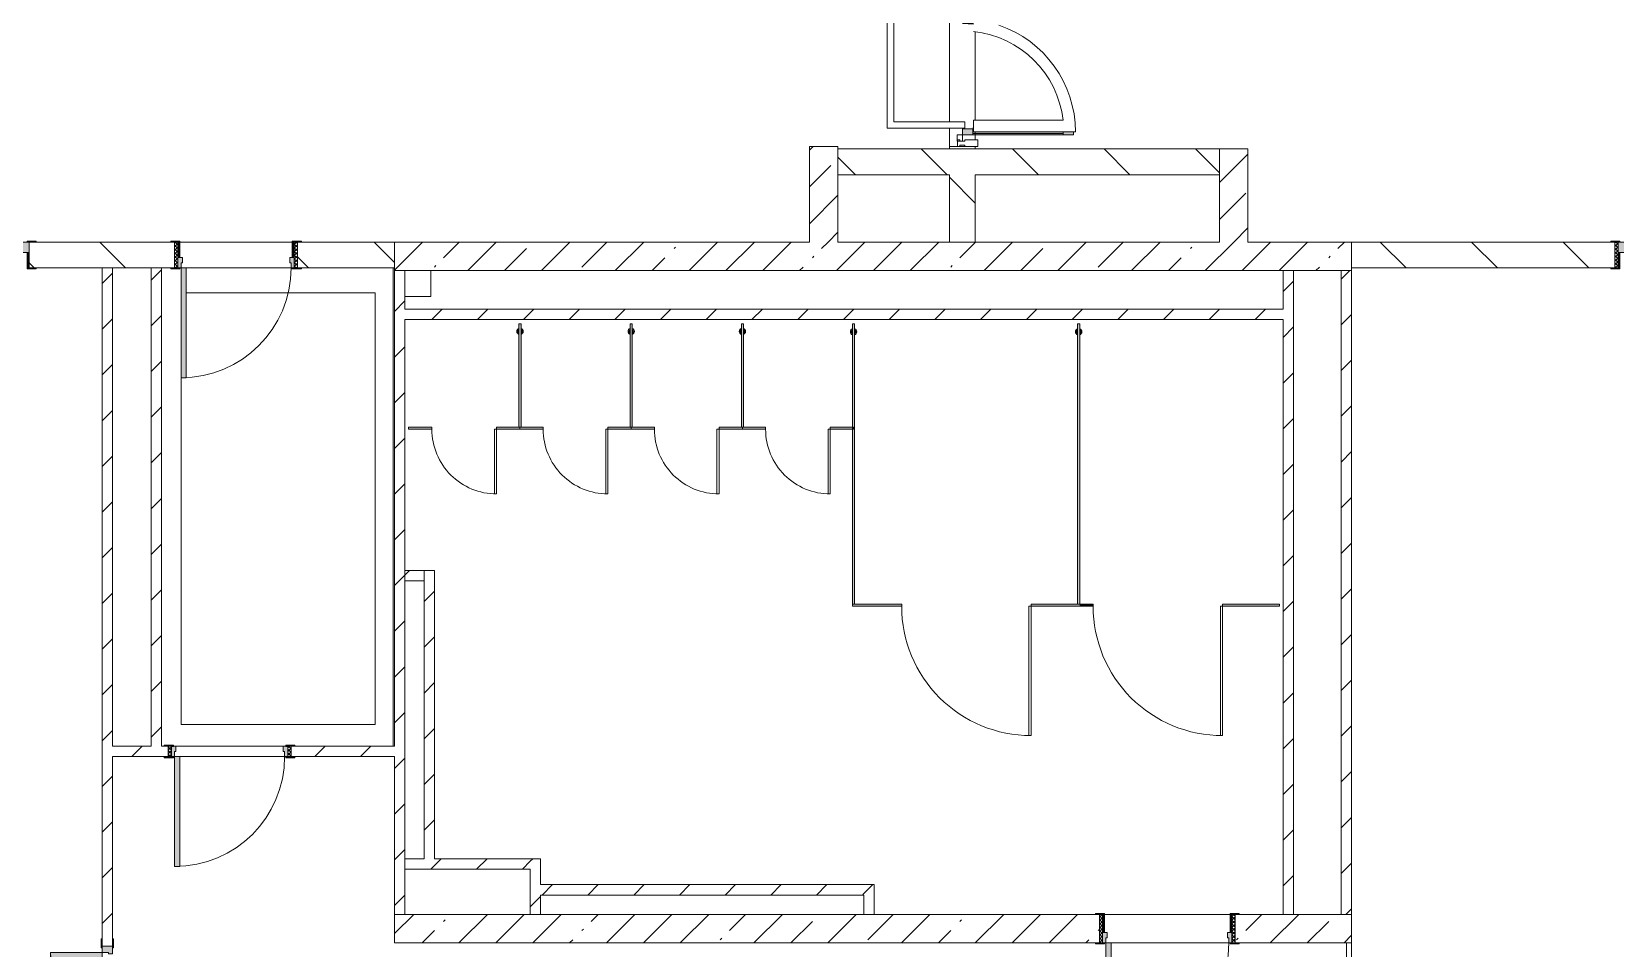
# Model space of a CAD drawing. Header units: millimetres. Extents: x -6228 to 198016, y -8553 to 29000.
# Drawn here: x 91405 to 103649, y 5138 to 12227 of the extents above; entities that cross this region are included whole.
import ezdxf

# ---------------------------------------------------------------- set-up
doc = ezdxf.new("R2010")
doc.units = ezdxf.units.MM
for name, color, linetype, lineweight in [('A-DETL', 7, 'Continuous', 5), ('A-DOOR', 7, 'Continuous', 5), ('A-GENM', 7, 'Continuous', 5), ('A-GLAZ-CWMG', 7, 'Continuous', 5), ('A-WALL-1', 7, 'Continuous', 9), ('I-WALL', 7, 'Continuous', 5)]:
    doc.layers.add(name, color=color, linetype=linetype, lineweight=lineweight)
for name, color, linetype, lineweight, true_color in [('A-DETL-GENF-2', 7, 'Continuous', 5, 0xe2e2e2), ('A-DETL-GENF-3', 7, 'Continuous', 5, 0xaaaaaa), ('A-DOOR-1', 7, 'Continuous', 5, 0xaaaaaa), ('A-DOOR-2', 7, 'Continuous', 5, 0xe2e2e2), ('A-DOOR-FRAM-1', 7, 'Continuous', 5, 0xe2e2e2), ('A-DOOR-FRAM-2', 7, 'Continuous', 5, 0xaaaaaa), ('A-FLOR-2', 7, 'Continuous', 5, 0xaaaaaa), ('A-GENM-1', 7, 'Continuous', 5, 0xe2ddcd)]:
    doc.layers.add(name, color=color, linetype=linetype, lineweight=lineweight, true_color=true_color)
pattern_1 = [(45, (0, 0), (-176.7767, 176.7767), [])]
pattern_2 = [(45, (0, 0), (-285.1231, 285.1231), []), (45, (285.12, 0), (-285.1231, 285.1231), [504.031, -100.806, 16.764, -84.042])]
pattern_3 = [(135, (0, 0), (-353.5534, -353.5534), [])]

# ---------------------------------------------------------------- blocks, each defined once
blk = doc.blocks.new('110_Дверь_СКБ_1Ст_Внутренняя1 - Д-7а_л__950x2100h_Туалет-V65-2_1_1_птичка копия 1')
at = {"layer": 'A-DOOR-1'}
h = blk.add_hatch(dxfattribs=at)
h.set_pattern_fill('FP_69', color=256, style=0, pattern_type=2)
h.set_pattern_definition([(135, (1776.41, 174.685), (-14.14214, -14.14214), []), (225, (1776.41, 174.685), (14.14214, -14.14214), [])])
h.paths.add_polyline_path([(537.5, 110), (512.5, 110), (512.5, -110), (537.5, -110), (537.5, 18.1)])
at = {"layer": 'A-DOOR-2'}
h = blk.add_hatch(color=256, dxfattribs=at)
h.paths.add_polyline_path([(-487.5, 110), (-487.5, 30), (-452.5, 30), (-452.5, 70), (-462.5, 70), (-462.5, 110)])
h.paths.add_polyline_path([(512.5, 110), (487.5, 110), (487.5, 70), (477.5, 70), (477.5, 30), (512.5, 30)])
at = {"layer": 'A-DOOR-FRAM-1'}
for points in [[(447.5, 1060), (447.5, 110), (487.5, 110), (487.5, 1060)], [(-542.5, 118), (-542.5, 110), (-472.5, 110), (-472.5, 118)], [(-472.5, 30), (-487.5, 30), (-487.5, -110), (-472.5, -110), (-472.5, 18.1)], [(567.5, 118), (497.5, 118), (497.5, 110), (567.5, 110)], [(512.5, 30), (497.5, 30), (497.5, -110), (512.5, -110), (512.5, 18.1)], [(-542.5, -110), (-542.5, -118), (-472.5, -118), (-472.5, -110)], [(567.5, -110), (497.5, -110), (497.5, -118), (567.5, -118)]]:
    blk.add_hatch(color=256, dxfattribs=at).paths.add_polyline_path(points)
at = {"layer": 'A-DOOR-FRAM-2'}
h = blk.add_hatch(dxfattribs=at)
h.set_pattern_fill('FP_70', color=256, style=0, pattern_type=2)
h.set_pattern_definition([(45, (-346.384, 174.685), (-14.1421, 14.1421), []), (135, (-346.384, 174.685), (-14.1421, -14.1421), [])])
h.paths.add_polyline_path([(-487.5, 110), (-512.5, 110), (-512.5, -110), (-487.5, -110), (-487.5, 18.1)])
at = {"layer": 'A-DOOR-1'}
for p, q in [((487.5, 1060), (447.5, 1060)), ((447.5, 1060), (447.5, 110)), ((487.5, 110), (487.5, 1060)), ((447.5, 110), (487.5, 110))]:
    blk.add_line(p, q, dxfattribs=at)
blk.add_arc((487.5, 110), 950, 90, 180, dxfattribs=at)
at = {"layer": 'A-DOOR-FRAM-2'}
for p, q in [((-472.5, 118), (-542.5, 118)), ((-542.5, 118), (-542.5, 110)), ((-542.5, 110), (-472.5, 110)), ((-487.5, 110), (-512.5, 110)), ((-512.5, 110), (-512.5, -110)), ((-462.5, 110), (-487.5, 110)), ((-487.5, 110), (-487.5, 30)), ((-487.5, -110), (-487.5, 110)), ((-472.5, 110), (-487.5, 110)), ((-487.5, 110), (-487.5, 109)), ((-487.5, 109), (-472.5, 109)), ((-487.5, 30), (-452.5, 30)), ((-472.5, 30), (-487.5, 30)), ((-487.5, 30), (-487.5, -110)), ((-472.5, 110), (-472.5, 118)), ((-472.5, 109), (-472.5, 110)), ((-472.5, -110), (-472.5, 30)), ((-462.5, 70), (-462.5, 110)), ((-452.5, 70), (-462.5, 70)), ((-452.5, 30), (-452.5, 70)), ((487.5, 70), (477.5, 70)), ((477.5, 70), (477.5, 30)), ((477.5, 30), (512.5, 30)), ((487.5, 110), (487.5, 70)), ((512.5, 110), (487.5, 110)), ((567.5, 118), (497.5, 118)), ((497.5, 118), (497.5, 110)), ((512.5, 110), (497.5, 110)), ((497.5, 110), (497.5, 109)), ((497.5, 110), (567.5, 110)), ((497.5, 109), (512.5, 109)), ((512.5, 30), (497.5, 30)), ((497.5, 30), (497.5, -110)), ((512.5, 30), (512.5, 110)), ((537.5, 110), (512.5, 110)), ((512.5, 110), (512.5, -110)), ((512.5, 109), (512.5, 110)), ((512.5, -110), (512.5, 30)), ((537.5, -110), (537.5, 110)), ((567.5, 110), (567.5, 118)), ((-472.5, -110), (-542.5, -110)), ((-542.5, -110), (-542.5, -118)), ((-542.5, -118), (-472.5, -118)), ((-512.5, -110), (-487.5, -110)), ((-487.5, -110), (-472.5, -110)), ((-472.5, -118), (-472.5, -110)), ((497.5, -110), (512.5, -110)), ((567.5, -110), (497.5, -110)), ((497.5, -110), (497.5, -118)), ((497.5, -118), (567.5, -118)), ((512.5, -110), (537.5, -110)), ((567.5, -118), (567.5, -110))]:
    blk.add_line(p, q, dxfattribs=at)
blk = doc.blocks.new('110_Дверь_СКБ_2Ст - Д-5_п_ Из игровой в коридор-32215844-2_1_1_птичка копия 1')
at = {"layer": 'A-DOOR-2'}
for points in [[(-638, 40), (-588, 40), (-588, 940), (-638, 940)], [(612, 440), (612, 40), (662, 40), (662, 440)]]:
    blk.add_hatch(color=256, dxfattribs=at).paths.add_polyline_path(points)
h = blk.add_hatch(color=256, dxfattribs=at)
h.paths.add_polyline_path([(-688, 40), (-688, -40), (-628, -40), (-628, -10), (-638, -10), (-638, 40)])
h.paths.add_polyline_path([(652, -40), (712, -40), (712, 40), (662, 40), (662, -10), (652, -10)])
at = {"layer": 'A-DOOR-FRAM-1'}
for points in [[(-742, 40), (-672, 40), (-672, 48), (-742, 48)], [(698, 40), (768, 40), (768, 48), (698, 48)], [(-742, -48), (-672, -48), (-672, -40), (-742, -40)], [(698, -48), (768, -48), (768, -40), (698, -40)]]:
    blk.add_hatch(color=256, dxfattribs=at).paths.add_polyline_path(points)
at = {"layer": 'A-DOOR-1'}
for p, q in [((-638, 940), (-638, 40)), ((-588, 940), (-638, 940)), ((-588, 40), (-588, 940)), ((662, 440), (612, 440)), ((612, 440), (612, 40)), ((662, 40), (662, 440)), ((-638, 40), (-588, 40)), ((612, 40), (662, 40))]:
    blk.add_line(p, q, dxfattribs=at)
for centre, radius, start, end in [((-638, 40), 900, 0, 90), ((662, 40), 400, 90, 180)]:
    blk.add_arc(centre, radius, start, end, dxfattribs=at)
at = {"layer": 'A-DOOR-FRAM-2'}
for p, q in [((-672, 48), (-742, 48)), ((-742, 48), (-742, 40)), ((-742, 40), (-672, 40)), ((-638, 40), (-688, 40)), ((-688, 40), (-688, -40)), ((-672, 40), (-672, 48)), ((-638, -10), (-638, 40)), ((662, 40), (662, -10)), ((712, 40), (662, 40)), ((768, 48), (698, 48)), ((698, 48), (698, 40)), ((698, 40), (768, 40)), ((712, -40), (712, 40)), ((768, 40), (768, 48)), ((-672, -40), (-742, -40)), ((-742, -40), (-742, -48)), ((-742, -48), (-672, -48)), ((-688, -40), (-628, -40)), ((-672, -39), (-688, -39)), ((-688, -39), (-688, -40)), ((-688, -40), (-672, -40)), ((-672, -40), (-672, -39)), ((-672, -48), (-672, -40)), ((-628, -10), (-638, -10)), ((-628, -40), (-628, -10)), ((662, -10), (652, -10)), ((652, -10), (652, -40)), ((652, -40), (712, -40)), ((712, -39), (698, -39)), ((698, -39), (698, -40)), ((698, -40), (712, -40)), ((768, -40), (698, -40)), ((698, -40), (698, -48)), ((698, -48), (768, -48)), ((712, -40), (712, -39)), ((768, -48), (768, -40))]:
    blk.add_line(p, q, dxfattribs=at)
blk = doc.blocks.new('110_Дверь_СКБ_2Ст - Д-2а_п_ Из коридора на лестницу-32215207-2_1_1_птичка копия 1')
at = {"layer": 'A-DOOR-2'}
for points in [[(-587.5, 100), (-587.5, 1000), (-637.5, 1000), (-637.5, 100)], [(662.5, 100), (662.5, 500), (612.5, 500), (612.5, 100)], [(712.5, -100), (712.5, 20), (697.5, 20), (697.5, -100)]]:
    blk.add_hatch(color=256, dxfattribs=at).paths.add_polyline_path(points)
h = blk.add_hatch(color=256, dxfattribs=at)
h.paths.add_polyline_path([(652.5, 20), (712.5, 20), (712.5, 100), (662.5, 100), (662.5, 50), (652.5, 50)])
h.paths.add_polyline_path([(-687.5, 20), (-627.5, 20), (-627.5, 50), (-637.5, 50), (-637.5, 100), (-687.5, 100)])
at = {"layer": 'A-DOOR-FRAM-1'}
for points in [[(-672.5, 100), (-672.5, 108), (-742.5, 108), (-742.5, 100)], [(-672.5, -100), (-672.5, 20), (-687.5, 20), (-687.5, -100)], [(767.5, 100), (767.5, 108), (697.5, 108), (697.5, 100), (715.1, 100)], [(-672.5, -108), (-672.5, -100), (-742.5, -100), (-742.5, -108)], [(767.5, -108), (767.5, -100), (697.5, -100), (697.5, -108), (715.1, -108)]]:
    blk.add_hatch(color=256, dxfattribs=at).paths.add_polyline_path(points)
at = {"layer": 'A-DOOR-1'}
for p, q in [((-637.5, 1000), (-637.5, 100)), ((-587.5, 1000), (-637.5, 1000)), ((-587.5, 100), (-587.5, 1000)), ((662.5, 500), (612.5, 500)), ((612.5, 500), (612.5, 100)), ((662.5, 100), (662.5, 500)), ((-637.5, 100), (-587.5, 100)), ((612.5, 100), (662.5, 100))]:
    blk.add_line(p, q, dxfattribs=at)
for centre, radius, start, end in [((-637.5, 100), 900, 0, 90), ((662.5, 100), 400, 90, 180)]:
    blk.add_arc(centre, radius, start, end, dxfattribs=at)
at = {"layer": 'A-DOOR-FRAM-2'}
for p, q in [((-672.5, 108), (-742.5, 108)), ((-742.5, 108), (-742.5, 100)), ((-742.5, 100), (-672.5, 100)), ((-637.5, 100), (-687.5, 100)), ((-687.5, 100), (-687.5, 20)), ((-687.5, 20), (-627.5, 20)), ((-672.5, 20), (-687.5, 20)), ((-687.5, 20), (-687.5, -100)), ((-672.5, 100), (-672.5, 108)), ((-672.5, -100), (-672.5, 20)), ((-637.5, 50), (-637.5, 100)), ((-627.5, 50), (-637.5, 50)), ((-627.5, 20), (-627.5, 50)), ((662.5, 50), (652.5, 50)), ((652.5, 50), (652.5, 20)), ((652.5, 20), (712.5, 20)), ((662.5, 100), (662.5, 50)), ((712.5, 100), (662.5, 100)), ((767.5, 108), (697.5, 108)), ((697.5, 108), (697.5, 100)), ((697.5, 100), (767.5, 100)), ((712.5, 20), (697.5, 20)), ((697.5, 20), (697.5, -100)), ((712.5, 20), (712.5, 100)), ((712.5, -100), (712.5, 20)), ((767.5, 100), (767.5, 108)), ((-672.5, -100), (-742.5, -100)), ((-742.5, -100), (-742.5, -108)), ((-742.5, -108), (-672.5, -108)), ((-687.5, -100), (-672.5, -100)), ((-672.5, -108), (-672.5, -100)), ((697.5, -100), (712.5, -100)), ((767.5, -100), (697.5, -100)), ((697.5, -100), (697.5, -108)), ((697.5, -108), (767.5, -108)), ((767.5, -108), (767.5, -100))]:
    blk.add_line(p, q, dxfattribs=at)
blk = doc.blocks.new('110_Дверь_СКБ_1Ст_Внутренняя1 - Д-8 950x2100h_охрана-V22-2_1_1_птичка копия 1')
at = {"layer": 'A-DOOR-1'}
h = blk.add_hatch(dxfattribs=at)
h.set_pattern_fill('FP_33', color=256, style=0, pattern_type=2)
h.set_pattern_definition([(135, (1826.41, 164.685), (-14.14214, -14.14214), []), (225, (1826.41, 164.685), (14.14214, -14.14214), [])])
h.paths.add_polyline_path([(487.5, 100), (462.5, 100), (462.5, -100), (487.5, -100)])
at = {"layer": 'A-DOOR-2'}
h = blk.add_hatch(color=256, dxfattribs=at)
h.paths.add_polyline_path([(437.5, 100), (437.5, 60), (427.5, 60), (427.5, 20), (462.5, 20), (462.5, 100)])
h.paths.add_polyline_path([(-412.5, 100), (-437.5, 100), (-437.5, 20), (-402.5, 20), (-402.5, 60), (-412.5, 60)])
at = {"layer": 'A-DOOR-FRAM-1'}
for points in [[(397.5, 950), (397.5, 100), (437.5, 100), (437.5, 950)], [(-492.5, 108), (-492.5, 100), (-422.5, 100), (-422.5, 108)], [(-422.5, 20), (-437.5, 20), (-437.5, -100), (-422.5, -100)], [(517.5, 108), (447.5, 108), (447.5, 100), (517.5, 100)], [(462.5, 20), (447.5, 20), (447.5, -100), (462.5, -100)], [(-492.5, -100), (-492.5, -108), (-422.5, -108), (-422.5, -100)], [(447.5, -100), (447.5, -108), (517.5, -108), (517.5, -100)]]:
    blk.add_hatch(color=256, dxfattribs=at).paths.add_polyline_path(points)
at = {"layer": 'A-DOOR-FRAM-2'}
h = blk.add_hatch(dxfattribs=at)
h.set_pattern_fill('FP_34', color=256, style=0, pattern_type=2)
h.set_pattern_definition([(45, (-296.384, 164.685), (-14.1421, 14.1421), []), (135, (-296.384, 164.685), (-14.1421, -14.1421), [])])
h.paths.add_polyline_path([(-437.5, 100), (-462.5, 100), (-462.5, -100), (-437.5, -100)])
at = {"layer": 'A-DOOR-1'}
for p, q in [((437.5, 950), (397.5, 950)), ((397.5, 950), (397.5, 100)), ((437.5, 100), (437.5, 950)), ((397.5, 100), (437.5, 100))]:
    blk.add_line(p, q, dxfattribs=at)
blk.add_arc((437.5, 100), 850, 90, 180, dxfattribs=at)
at = {"layer": 'A-DOOR-FRAM-2'}
for p, q in [((-422.5, 108), (-492.5, 108)), ((-492.5, 108), (-492.5, 100)), ((-492.5, 100), (-422.5, 100)), ((-437.5, 100), (-462.5, 100)), ((-462.5, 100), (-462.5, -100)), ((-412.5, 100), (-437.5, 100)), ((-437.5, 100), (-437.5, 20)), ((-437.5, -100), (-437.5, 100)), ((-422.5, 100), (-437.5, 100)), ((-437.5, 100), (-437.5, 99)), ((-437.5, 99), (-422.5, 99)), ((-437.5, 20), (-402.5, 20)), ((-422.5, 20), (-437.5, 20)), ((-437.5, 20), (-437.5, -100)), ((-422.5, 100), (-422.5, 108)), ((-422.5, 99), (-422.5, 100)), ((-422.5, -100), (-422.5, 20)), ((-412.5, 60), (-412.5, 100)), ((-402.5, 60), (-412.5, 60)), ((-402.5, 20), (-402.5, 60)), ((437.5, 60), (427.5, 60)), ((427.5, 60), (427.5, 20)), ((427.5, 20), (462.5, 20)), ((437.5, 100), (437.5, 60)), ((462.5, 100), (437.5, 100)), ((517.5, 108), (447.5, 108)), ((447.5, 108), (447.5, 100)), ((462.5, 100), (447.5, 100)), ((447.5, 100), (447.5, 99)), ((447.5, 100), (517.5, 100)), ((447.5, 99), (462.5, 99)), ((462.5, 20), (447.5, 20)), ((447.5, 20), (447.5, -100)), ((462.5, 20), (462.5, 100)), ((487.5, 100), (462.5, 100)), ((462.5, 100), (462.5, -100)), ((462.5, 99), (462.5, 100)), ((462.5, -100), (462.5, 20)), ((487.5, -100), (487.5, 100)), ((517.5, 100), (517.5, 108)), ((-422.5, -100), (-492.5, -100)), ((-492.5, -100), (-492.5, -108)), ((-492.5, -108), (-422.5, -108)), ((-462.5, -100), (-437.5, -100)), ((-437.5, -100), (-422.5, -100)), ((-422.5, -108), (-422.5, -100)), ((447.5, -100), (462.5, -100)), ((517.5, -100), (447.5, -100)), ((447.5, -100), (447.5, -108)), ((447.5, -108), (517.5, -108)), ((462.5, -100), (487.5, -100)), ((517.5, -108), (517.5, -100))]:
    blk.add_line(p, q, dxfattribs=at)
blk = doc.blocks.new('110_Дверь_СКБ_1Ст_Внутренняя1 - Д-8 950x2100h_охрана-V68-2_1_1_птичка копия 1')
at = {"layer": 'A-DOOR-1'}
h = blk.add_hatch(dxfattribs=at)
h.set_pattern_fill('FP_73', color=256, style=0, pattern_type=2)
h.set_pattern_definition([(135, (1826.41, 104.685), (-14.14214, -14.14214), []), (225, (1826.41, 104.685), (14.14214, -14.14214), [])])
h.paths.add_polyline_path([(487, 40), (462, 40), (462, -40), (487, -40)])
at = {"layer": 'A-DOOR-2'}
h = blk.add_hatch(color=256, dxfattribs=at)
h.paths.add_polyline_path([(437, 40), (437, 0), (427, 0), (427, -40), (462, -40), (462, 40)])
h.paths.add_polyline_path([(-413, 40), (-438, 40), (-438, -40), (-403, -40), (-403, 0), (-413, 0)])
at = {"layer": 'A-DOOR-FRAM-1'}
for points in [[(397, 890), (397, 40), (437, 40), (437, 890)], [(-493, 48), (-493, 40), (-423, 40), (-423, 48)], [(517, 48), (447, 48), (447, 40), (517, 40)], [(-423, -40), (-493, -40), (-493, -48), (-423, -48)], [(447, -40), (447, -48), (517, -48), (517, -40)]]:
    blk.add_hatch(color=256, dxfattribs=at).paths.add_polyline_path(points)
at = {"layer": 'A-DOOR-FRAM-2'}
h = blk.add_hatch(dxfattribs=at)
h.set_pattern_fill('FP_74', color=256, style=0, pattern_type=2)
h.set_pattern_definition([(45, (-296.384, 104.685), (-14.1421, 14.1421), []), (135, (-296.384, 104.685), (-14.1421, -14.1421), [])])
h.paths.add_polyline_path([(-438, 40), (-463, 40), (-463, -40), (-438, -40)])
at = {"layer": 'A-DOOR-1'}
for p, q in [((437, 890), (397, 890)), ((397, 890), (397, 40)), ((437, 40), (437, 890)), ((397, 40), (437, 40))]:
    blk.add_line(p, q, dxfattribs=at)
blk.add_arc((437, 40), 850, 90, 180, dxfattribs=at)
at = {"layer": 'A-DOOR-FRAM-2'}
for p, q in [((-423, 48), (-493, 48)), ((-493, 48), (-493, 40)), ((-493, 40), (-423, 40)), ((-438, 40), (-463, 40)), ((-463, 40), (-463, -40)), ((-413, 40), (-438, 40)), ((-438, 40), (-438, -40)), ((-438, -40), (-438, 40)), ((-423, 40), (-438, 40)), ((-438, 40), (-438, 39)), ((-438, 39), (-423, 39)), ((-423, 40), (-423, 48)), ((-423, 39), (-423, 40)), ((-413, 0), (-413, 40)), ((-403, 0), (-413, 0)), ((-403, -40), (-403, 0)), ((437, 0), (427, 0)), ((427, 0), (427, -40)), ((437, 40), (437, 0)), ((462, 40), (437, 40)), ((517, 48), (447, 48)), ((447, 48), (447, 40)), ((462, 40), (447, 40)), ((447, 40), (447, 39)), ((447, 40), (517, 40)), ((447, 39), (462, 39)), ((462, -40), (462, 40)), ((487, 40), (462, 40)), ((462, 40), (462, -40)), ((462, 39), (462, 40)), ((487, -40), (487, 40)), ((517, 40), (517, 48)), ((-423, -40), (-493, -40)), ((-493, -40), (-493, -48)), ((-493, -48), (-423, -48)), ((-463, -40), (-438, -40)), ((-423, -39), (-438, -39)), ((-438, -39), (-438, -40)), ((-438, -40), (-403, -40)), ((-438, -40), (-423, -40)), ((-423, -40), (-423, -39)), ((-423, -48), (-423, -40)), ((427, -40), (462, -40)), ((462, -39), (447, -39)), ((447, -39), (447, -40)), ((447, -40), (462, -40)), ((517, -40), (447, -40)), ((447, -40), (447, -48)), ((447, -48), (517, -48)), ((462, -40), (462, -39)), ((462, -40), (487, -40)), ((517, -48), (517, -40))]:
    blk.add_line(p, q, dxfattribs=at)
blk = doc.blocks.new('110_Дверь_СКБ_2Ст - Д-6_л__ ДОО_Дв_1450x2100h_Дверь из раздевальной в коридор-V25-2_1_1_птичка копия 1')
at = {"layer": 'A-DOOR-1'}
h = blk.add_hatch(dxfattribs=at)
h.set_pattern_fill('FP_39', color=256, style=0, pattern_type=2)
h.set_pattern_definition([(135, (1576.41, 164.685), (-14.14214, -14.14214), []), (225, (1576.41, 164.685), (14.14214, -14.14214), [])])
h.paths.add_polyline_path([(737.5, 100), (712.5, 100), (712.5, -100), (737.5, -100)])
at = {"layer": 'A-DOOR-2'}
for points in [[(662.5, 1050), (612.5, 1050), (612.5, 100), (662.5, 100)], [(-587.5, 257.1), (-587.5, 450), (-637.5, 450), (-637.5, 100), (-587.5, 100)]]:
    blk.add_hatch(color=256, dxfattribs=at).paths.add_polyline_path(points)
h = blk.add_hatch(color=256, dxfattribs=at)
h.paths.add_polyline_path([(712.5, 100), (662.5, 100), (662.5, 50), (652.5, 50), (652.5, 20), (712.5, 20)])
h.paths.add_polyline_path([(-627.5, 20), (-627.5, 50), (-637.5, 50), (-637.5, 100), (-687.5, 100), (-687.5, 20), (-670.1, 20)])
at = {"layer": 'A-DOOR-FRAM-1'}
for points in [[(-672.5, 100), (-672.5, 108), (-742.5, 108), (-742.5, 100)], [(-672.5, 20), (-687.5, 20), (-687.5, -100), (-672.5, -100)], [(767.5, 100), (767.5, 108), (697.5, 108), (697.5, 100)], [(712.5, 20), (697.5, 20), (697.5, -100), (712.5, -100)], [(-672.5, -100), (-742.5, -100), (-742.5, -108), (-672.5, -108)], [(767.5, -108), (767.5, -100), (697.5, -100), (697.5, -108)]]:
    blk.add_hatch(color=256, dxfattribs=at).paths.add_polyline_path(points)
at = {"layer": 'A-DOOR-FRAM-2'}
h = blk.add_hatch(dxfattribs=at)
h.set_pattern_fill('FP_40', color=256, style=0, pattern_type=2)
h.set_pattern_definition([(45, (-546.384, 164.685), (-14.1421, 14.1421), []), (135, (-546.384, 164.685), (-14.1421, -14.1421), [])])
h.paths.add_polyline_path([(-687.5, -100), (-687.5, 100), (-712.5, 100), (-712.5, -100)])
at = {"layer": 'A-DOOR-1'}
for p, q in [((662.5, 1050), (612.5, 1050)), ((612.5, 1050), (612.5, 100)), ((662.5, 100), (662.5, 1050)), ((-637.5, 450), (-637.5, 100)), ((-587.5, 450), (-637.5, 450)), ((-587.5, 100), (-587.5, 450)), ((-637.5, 100), (-587.5, 100)), ((612.5, 100), (662.5, 100))]:
    blk.add_line(p, q, dxfattribs=at)
for centre, radius, start, end in [((662.5, 100), 950, 90, 180), ((-637.5, 100), 350, 360, 90)]:
    blk.add_arc(centre, radius, start, end, dxfattribs=at)
at = {"layer": 'A-DOOR-FRAM-2'}
for p, q in [((-672.5, 108), (-742.5, 108)), ((-742.5, 108), (-742.5, 100)), ((-742.5, 100), (-672.5, 100)), ((-687.5, 100), (-712.5, 100)), ((-712.5, 100), (-712.5, -100)), ((-637.5, 100), (-687.5, 100)), ((-687.5, 100), (-687.5, 20)), ((-687.5, -100), (-687.5, 100)), ((-687.5, 20), (-627.5, 20)), ((-672.5, 20), (-687.5, 20)), ((-687.5, 20), (-687.5, -100)), ((-672.5, 100), (-672.5, 108)), ((-672.5, -100), (-672.5, 20)), ((-637.5, 50), (-637.5, 100)), ((-627.5, 50), (-637.5, 50)), ((-627.5, 20), (-627.5, 50)), ((662.5, 50), (652.5, 50)), ((652.5, 50), (652.5, 20)), ((652.5, 20), (712.5, 20)), ((662.5, 100), (662.5, 50)), ((712.5, 100), (662.5, 100)), ((767.5, 108), (697.5, 108)), ((697.5, 108), (697.5, 100)), ((697.5, 100), (767.5, 100)), ((712.5, 20), (697.5, 20)), ((697.5, 20), (697.5, -100)), ((712.5, 20), (712.5, 100)), ((737.5, 100), (712.5, 100)), ((712.5, 100), (712.5, -100)), ((712.5, -100), (712.5, 20)), ((737.5, -100), (737.5, 100)), ((767.5, 100), (767.5, 108)), ((-672.5, -100), (-742.5, -100)), ((-742.5, -100), (-742.5, -108)), ((-742.5, -108), (-672.5, -108)), ((-712.5, -100), (-687.5, -100)), ((-687.5, -100), (-672.5, -100)), ((-672.5, -108), (-672.5, -100)), ((697.5, -100), (712.5, -100)), ((767.5, -100), (697.5, -100)), ((697.5, -100), (697.5, -108)), ((697.5, -108), (767.5, -108)), ((712.5, -100), (737.5, -100)), ((767.5, -108), (767.5, -100))]:
    blk.add_line(p, q, dxfattribs=at)
blk = doc.blocks.new('131_Сантехническая перегородка 7 - СП-1-V146-2_1_1_птичка копия 1')
at = {"layer": 'A-GENM-1'}
blk.add_hatch(color=256, dxfattribs=at).paths.add_polyline_path([(2166, 8), (-4, 8), (-4, -8), (2166, -8)])
at = {"layer": 'A-GENM'}
for p, q in [((2166, 8), (-4, 8)), ((-4, 8), (-4, -8)), ((2166, -8), (2166, 8)), ((-4, -8), (2166, -8))]:
    blk.add_line(p, q, dxfattribs=at)
at = {"layer": 'A-GENM', "flags": 128}
for points in [[(71, 8), (71, 9), (71, 9), (70, 9), (70, 10), (70, 10), (69, 11), (69, 11), (68, 12), (68, 12), (67, 12), (67, 13), (66, 13), (66, 13), (65, 14), (65, 14), (64, 14), (64, 14), (63, 14), (62, 15), (62, 15), (61, 15), (61, 15), (60, 15), (59, 15), (59, 15), (58, 15), (58, 15), (57, 15), (56, 15), (56, 15), (55, 15), (55, 15), (54, 14), (54, 14), (53, 14), (52, 14), (52, 13), (51, 13), (51, 13), (50, 13), (50, 12), (49, 12), (49, 11), (48, 11), (48, 11), (48, 10), (47, 10), (47, 9), (46, 9), (46, 8), (46, 8)], [(46, -8), (46, -9), (47, -9), (47, -9), (47, -10), (48, -10), (48, -11), (49, -11), (49, -12), (50, -12), (50, -12), (51, -13), (51, -13), (52, -13), (52, -14), (53, -14), (53, -14), (54, -14), (54, -14), (55, -15), (56, -15), (56, -15), (57, -15), (57, -15), (58, -15), (59, -15), (59, -15), (60, -15), (60, -15), (61, -15), (62, -15), (62, -15), (63, -15), (63, -14), (64, -14), (64, -14), (65, -14), (66, -13), (66, -13), (67, -13), (67, -13), (68, -12), (68, -12), (69, -11), (69, -11), (69, -11), (70, -10), (70, -10), (71, -9), (71, -9), (71, -8), (71, -8)]]:
    blk.add_lwpolyline(points, dxfattribs=at)
at = {"layer": 'A-GENM'}
for radius, start, end in [(24.6, 19.9113, 160.0887), (17.6, 45, 135), (17.6, 45, 135), (15.1, 45, 135), (24.6, 199.9113, 340.0887), (17.6, 225, 315), (17.6, 225, 315), (15.1, 225, 315)]:
    blk.add_arc((59, 0), radius, start, end, dxfattribs=at)
blk = doc.blocks.new('131_Сантехническая перегородка 6 - СП-1-V147-2_1_1_птичка копия 1')
at = {"layer": 'A-GENM-1'}
blk.add_hatch(color=256, dxfattribs=at).paths.add_polyline_path([(800, 8), (0, 8), (0, -8), (800, -8)])
at = {"layer": 'A-GENM'}
for p, q in [((800, 8), (0, 8)), ((0, 8), (0, -8)), ((800, -8), (800, 8)), ((0, -8), (800, -8))]:
    blk.add_line(p, q, dxfattribs=at)
at = {"layer": 'A-GENM', "flags": 128}
for points in [[(71, 8), (71, 9), (71, 9), (70, 9), (70, 10), (70, 10), (69, 11), (69, 11), (68, 12), (68, 12), (67, 12), (67, 13), (66, 13), (66, 13), (65, 14), (65, 14), (64, 14), (64, 14), (63, 14), (62, 15), (62, 15), (61, 15), (61, 15), (60, 15), (59, 15), (59, 15), (58, 15), (58, 15), (57, 15), (56, 15), (56, 15), (55, 15), (55, 15), (54, 14), (54, 14), (53, 14), (52, 14), (52, 13), (51, 13), (51, 13), (50, 13), (50, 12), (49, 12), (49, 11), (48, 11), (48, 11), (48, 10), (47, 10), (47, 9), (46, 9), (46, 8), (46, 8)], [(46, -8), (46, -9), (47, -9), (47, -9), (47, -10), (48, -10), (48, -11), (49, -11), (49, -12), (50, -12), (50, -12), (51, -13), (51, -13), (52, -13), (52, -14), (53, -14), (53, -14), (54, -14), (54, -14), (55, -15), (56, -15), (56, -15), (57, -15), (57, -15), (58, -15), (59, -15), (59, -15), (60, -15), (60, -15), (61, -15), (62, -15), (62, -15), (63, -15), (63, -14), (64, -14), (64, -14), (65, -14), (66, -13), (66, -13), (67, -13), (67, -13), (68, -12), (68, -12), (69, -11), (69, -11), (69, -11), (70, -10), (70, -10), (71, -9), (71, -9), (71, -8), (71, -8)]]:
    blk.add_lwpolyline(points, dxfattribs=at)
at = {"layer": 'A-GENM'}
for radius, start, end in [(24.6, 19.9113, 160.0887), (17.6, 45, 135), (17.6, 45, 135), (15.1, 45, 135), (24.6, 199.9113, 340.0887), (17.6, 225, 315), (17.6, 225, 315), (15.1, 225, 315)]:
    blk.add_arc((59, 0), radius, start, end, dxfattribs=at)
blk = doc.blocks.new('131_Сантехническая перегородка_Дверь МГН - СД-1-V148-2_1_1_птичка копия 1')
at = {"layer": 'A-GENM-1'}
for points in [[(-370, 8), (-370, -8), (10, -8), (10, 8), (-112, 8)], [(1010, 8), (1010, -8), (1390, -8), (1390, 8)]]:
    blk.add_hatch(color=256, dxfattribs=at).paths.add_polyline_path(points)
at = {"layer": 'A-DOOR'}
for p, q in [((10, 1008), (26, 1008)), ((10, 8), (10, 1008)), ((26, 8), (26, 1008)), ((10, 8), (26, 8))]:
    blk.add_line(p, q, dxfattribs=at)
blk.add_arc((10, 8), 1000, 360, 90, dxfattribs=at)
at = {"layer": 'A-GENM'}
for p, q in [((10, 8), (-370, 8)), ((-370, 8), (-370, -8)), ((10, -8), (10, 8)), ((1390, 8), (1010, 8)), ((1010, 8), (1010, -8)), ((1390, -8), (1390, 8)), ((-370, -8), (10, -8)), ((1010, -8), (1390, -8))]:
    blk.add_line(p, q, dxfattribs=at)
blk = doc.blocks.new('131_Сантехническая перегородка_Дверь 5 - СД-1-V149-2_1_1_птичка копия 1')
at = {"layer": 'A-GENM-1'}
for points in [[(70, 8), (70, -8), (250, -8), (250, 8)], [(750, 8), (750, -8), (930, -8), (930, 8)]]:
    blk.add_hatch(color=256, dxfattribs=at).paths.add_polyline_path(points)
at = {"layer": 'A-DOOR'}
for p, q in [((266, 508), (250, 508)), ((250, 8), (250, 508)), ((266, 8), (266, 508)), ((266, 8), (250, 8))]:
    blk.add_line(p, q, dxfattribs=at)
blk.add_arc((250, 8), 500, 360, 90, dxfattribs=at)
at = {"layer": 'A-GENM'}
for p, q in [((250, 8), (70, 8)), ((70, 8), (70, -8)), ((250, -8), (250, 8)), ((930, 8), (750, 8)), ((750, 8), (750, -8)), ((930, -8), (930, 8)), ((70, -8), (250, -8)), ((750, -8), (930, -8))]:
    blk.add_line(p, q, dxfattribs=at)
blk = doc.blocks.new('131_Сантехническая перегородка_Дверь МГН 2 - СД-1-V150-2_1_1_птичка копия 1')
at = {"layer": 'A-GENM-1'}
for points in [[(-430, 8), (-430, -8), (10, -8), (10, 8)], [(1010, 8), (1010, -8), (1110, -8), (1110, 8)]]:
    blk.add_hatch(color=256, dxfattribs=at).paths.add_polyline_path(points)
at = {"layer": 'A-DOOR'}
for p, q in [((10, 1008), (26, 1008)), ((10, 8), (10, 1008)), ((26, 8), (26, 1008)), ((10, 8), (26, 8))]:
    blk.add_line(p, q, dxfattribs=at)
blk.add_arc((10, 8), 1000, 360, 90, dxfattribs=at)
at = {"layer": 'A-GENM'}
for p, q in [((10, 8), (-430, 8)), ((-430, 8), (-430, -8)), ((10, -8), (10, 8)), ((1110, 8), (1010, 8)), ((1010, 8), (1010, -8)), ((1110, -8), (1110, 8)), ((-430, -8), (10, -8)), ((1010, -8), (1110, -8))]:
    blk.add_line(p, q, dxfattribs=at)
blk = doc.blocks.new('Дверь_Витражная_остекление_ - ВВ-7 остекление-32349468-2_1_1_птичка копия 1')
at = {"layer": 'A-DETL-GENF-2'}
for points in [[(-860, -235), (-860, -880), (-837, -880), (-837, -107), (-815, -107), (-815, -20), (-860, -20), (-860, -107)], [(865, -20), (865, -104), (878, -104), (878, -880), (910, -880), (910, -140), (900, -140), (900, -40), (910, -40), (910, -20), (878, -20)]]:
    blk.add_hatch(color=256, dxfattribs=at).paths.add_polyline_path(points)
at = {"layer": 'A-DETL-GENF-3'}
for p, q in [((-815, -20), (-860, -20)), ((-860, -880), (-860, -20)), ((-815, -20), (-860, -20)), ((-860, -20), (-860, -880)), ((-860, -100), (-815, -100)), ((-850, -800), (-850, -100)), ((-815, -107), (-815, -20)), ((-815, -107), (-815, -20)), ((-806, -107), (-806, -100)), ((865, -104), (865, -20)), ((865, -20), (865, -104)), ((899, -100), (865, -100)), ((900, -800), (900, -140)), ((910, -880), (910, -140)), ((910, -880), (910, -140)), ((-860, -800), (-837, -800)), ((910, -800), (878, -800)), ((-860, -880), (-837, -880)), ((-860, -880), (-837, -880)), ((910, -880), (878, -880)), ((878, -880), (910, -880))]:
    blk.add_line(p, q, dxfattribs=at)
at = {"layer": 'A-DOOR-1'}
for p, q in [((-910, 20), (-860, 20)), ((-910, -20), (-910, 20)), ((-860, 20), (-860, -20)), ((860, 20), (910, 20)), ((860, -20), (860, 20)), ((910, 20), (910, -20)), ((-860, -20), (-910, -20)), ((-860, -880), (-860, -20)), ((910, -20), (860, -20)), ((860, -104), (860, -39))]:
    blk.add_line(p, q, dxfattribs=at)
for centre, start, end in [((-860, -20), 354.2215, 0), ((860, -20), 180, 185.7785), ((-860, -20), 270, 271.5473)]:
    blk.add_arc(centre, 860, start, end, dxfattribs=at)
blk = doc.blocks.new('Прямоугольный импост - Импост структурный с накладкой - 160мм Темный-32310142-2_1_1_птичка копия 1')
at = {"layer": 'A-GLAZ-CWMG'}
for p, q in [((-50, 0), (-50, 17)), ((-50, 17), (0, 17)), ((-40, 0), (-50, 0)), ((-40, -40), (-40, 0)), ((0, 0), (-10, 0)), ((-10, 0), (-10, -40)), ((0, 17), (0, 0)), ((-50, -140), (-50, -40)), ((-50, -40), (-40, -40)), ((-10, -40), (0, -40)), ((0, -40), (0, -140)), ((0, -140), (-50, -140))]:
    blk.add_line(p, q, dxfattribs=at)

msp = doc.modelspace()

# ---------------------------------------------------------------- hatches: boundary and pattern name
at = {"layer": 'I-WALL'}
h = msp.add_hatch(dxfattribs=at)
h.set_pattern_fill('FP_28', color=256, style=0, pattern_type=2)
h.set_pattern_definition(pattern_2)
h.paths.add_polyline_path([(97639, 10600), (97639, 11340), (97419, 11340), (97419, 10600), (97505.3, 10600)])
h = msp.add_hatch(dxfattribs=at)
h.set_pattern_fill('FP_31', color=256, style=0, pattern_type=2)
h.set_pattern_definition(pattern_3)
h.paths.add_polyline_path([(100589, 11120), (100589, 11320), (97639, 11320), (97639, 11120), (99253.2, 11120)])
h = msp.add_hatch(dxfattribs=at)
h.set_pattern_fill('FP_28', color=256, style=0, pattern_type=2)
h.set_pattern_definition(pattern_2)
h.paths.add_polyline_path([(100809, 10600), (100809, 11320), (100589, 11320), (100589, 10600)])
h = msp.add_hatch(dxfattribs=at)
h.set_pattern_fill('FP_31', color=256, style=0, pattern_type=2)
h.set_pattern_definition(pattern_3)
h.paths.add_polyline_path([(98700, 10600), (98700, 11120), (98500, 11120), (98500, 10600)])
h = msp.add_hatch(dxfattribs=at)
h.set_pattern_fill('FP_31', color=256, style=0, pattern_type=2)
h.set_pattern_definition(pattern_3)
h.paths.add_polyline_path([(91440, 10400), (92510, 10400), (92510, 10600), (91385, 10600), (91387.6, 10400)])
h.paths.add_polyline_path([(89639.7, 10400), (89985, 10400), (89985, 10600), (89610, 10600), (89610, 10400)])
h.paths.add_polyline_path([(94210, 10400), (94210, 10600), (93460, 10600), (93460, 10400), (94009.5, 10400)])
h = msp.add_hatch(dxfattribs=at)
h.set_pattern_fill('FP_28', color=256, style=0, pattern_type=2)
h.set_pattern_definition(pattern_2)
h.paths.add_polyline_path([(101610, 10380), (101610, 10600), (94210, 10600), (94210, 10380), (101001.1, 10380)])
h = msp.add_hatch(dxfattribs=at)
h.set_pattern_fill('FP_31', color=256, style=0, pattern_type=2)
h.set_pattern_definition(pattern_3)
h.paths.add_polyline_path([(107118.7, 10400), (107130, 10400), (107130, 10600), (105095, 10600), (105095, 10400), (106244.8, 10400)])
h.paths.add_polyline_path([(101610, 10400), (103645, 10400), (103645, 10600), (101610, 10600)])
h = msp.add_hatch(dxfattribs=at)
h.set_pattern_fill('FP_32', color=256, style=0, pattern_type=2)
h.set_pattern_definition(pattern_1)
h.paths.add_polyline_path([(91950, 125), (92030, 125), (92030, 3755), (91950, 3755), (91950, 182.1)])
h.paths.add_polyline_path([(91950, 5155), (92030, 5155), (92030, 10400), (91950, 10400), (91950, 5210)])
h = msp.add_hatch(dxfattribs=at)
h.set_pattern_fill('FP_32', color=256, style=0, pattern_type=2)
h.set_pattern_definition(pattern_1)
h.paths.add_polyline_path([(92410, 6700), (92410, 10400), (92330, 10400), (92330, 6700)])
h = msp.add_hatch(dxfattribs=at)
h.set_pattern_fill('FP_32', color=256, style=0, pattern_type=2)
h.set_pattern_definition(pattern_1)
h.paths.add_polyline_path([(94290, 5400), (94290, 10380), (94210, 10380), (94210, 5400)])
h = msp.add_hatch(dxfattribs=at)
h.set_pattern_fill('FP_32', color=256, style=0, pattern_type=2)
h.set_pattern_definition(pattern_1)
h.paths.add_polyline_path([(101080, 5400), (101160, 5400), (101160, 10380), (101080, 10380), (101080, 7534)])
h = msp.add_hatch(dxfattribs=at)
h.set_pattern_fill('FP_32', color=256, style=0, pattern_type=2)
h.set_pattern_definition(pattern_1)
h.paths.add_polyline_path([(101610, 5400), (101610, 10380), (101530, 10380), (101530, 5400)])
h = msp.add_hatch(dxfattribs=at)
h.set_pattern_fill('FP_32', color=256, style=0, pattern_type=2)
h.set_pattern_definition(pattern_1)
h.paths.add_polyline_path([(101080, 10000), (101080, 10080), (94290, 10080), (94290, 10000), (101001.1, 10000)])
h = msp.add_hatch(dxfattribs=at)
h.set_pattern_fill('FP_32', color=256, style=0, pattern_type=2)
h.set_pattern_definition(pattern_1)
h.paths.add_polyline_path([(94440, 7980), (94440, 8060), (94290, 8060), (94290, 7980)])
h = msp.add_hatch(dxfattribs=at)
h.set_pattern_fill('FP_32', color=256, style=0, pattern_type=2)
h.set_pattern_definition(pattern_1)
h.paths.add_polyline_path([(94440, 7980), (94520, 7980), (94520, 8060), (94290, 8060), (94290, 7980)])
h = msp.add_hatch(dxfattribs=at)
h.set_pattern_fill('FP_32', color=256, style=0, pattern_type=2)
h.set_pattern_definition(pattern_1)
h.paths.add_polyline_path([(94520, 5830), (94520, 7980), (94440, 7980), (94440, 5830)])
h = msp.add_hatch(dxfattribs=at)
h.set_pattern_fill('FP_32', color=256, style=0, pattern_type=2)
h.set_pattern_definition(pattern_1)
h.paths.add_polyline_path([(94009.5, 6620), (94210, 6620), (94210, 6700), (93410, 6700), (93410, 6620), (93440, 6620)])
h.paths.add_polyline_path([(92261.6, 6620), (92460, 6620), (92460, 6700), (92030, 6700), (92030, 6620)])
h = msp.add_hatch(dxfattribs=at)
h.set_pattern_fill('FP_32', color=256, style=0, pattern_type=2)
h.set_pattern_definition(pattern_1)
h.paths.add_polyline_path([(95260, 5750), (95260, 5830), (94290, 5830), (94290, 5750)])
h = msp.add_hatch(dxfattribs=at)
h.set_pattern_fill('FP_32', color=256, style=0, pattern_type=2)
h.set_pattern_definition(pattern_1)
h.paths.add_polyline_path([(95260, 5400), (95340, 5400), (95340, 5830), (95260, 5830), (95260, 5750)])
h = msp.add_hatch(dxfattribs=at)
h.set_pattern_fill('FP_32', color=256, style=0, pattern_type=2)
h.set_pattern_definition(pattern_1)
h.paths.add_polyline_path([(97840, 5550), (97840, 5630), (95340, 5630), (95340, 5550), (95757.4, 5550)])
h = msp.add_hatch(dxfattribs=at)
h.set_pattern_fill('FP_32', color=256, style=0, pattern_type=2)
h.set_pattern_definition(pattern_1)
h.paths.add_polyline_path([(97920, 5400), (97920, 5630), (97840, 5630), (97840, 5400)])
h = msp.add_hatch(dxfattribs=at)
h.set_pattern_fill('FP_28', color=256, style=0, pattern_type=2)
h.set_pattern_definition(pattern_2)
h.paths.add_polyline_path([(101570, 5180), (101610, 5180), (101610, 5400), (100710, 5400), (100710, 5180), (101001.1, 5180)])
h.paths.add_polyline_path([(99253.2, 5180), (99660, 5180), (99660, 5400), (94210, 5400), (94210, 5180), (95757.4, 5180)])

# ---------------------------------------------------------------- linework, layer by layer
at = {"layer": 'A-DETL'}
for p, q in [((92600, 10207.5), (94060, 10207.5)), ((94060, 10207.5), (94060, 6867.5)), ((92560, 6867.5), (92560, 9550)), ((94060, 6867.5), (92560, 6867.5))]:
    msp.add_line(p, q, dxfattribs=at)
at = {"layer": 'A-FLOR-2'}
for p, q in [((98020, 13150), (98020, 11481.2)), ((98070, 11531.2), (98070, 13100)), ((98620, 11531.2), (98070, 11531.2)), ((98620, 11481.2), (98620, 11531.2)), ((99379.7, 11542.2), (98687.8, 11542.2)), ((98687.8, 11542.2), (98687.8, 11452.8)), ((98020, 11481.2), (98620, 11481.2)), ((98687.8, 11452.8), (99474.8, 11452.8)), ((93410, 10401.4), (92560, 10401.4)), ((92560, 10401), (93410, 10401)), ((94200, 6701.4), (94200, 10400)), ((94490, 10380), (94490, 10180)), ((94490, 10180), (94290, 10180)), ((92510, 6621.4), (93360, 6621.4)), ((93440, 6701.4), (94200, 6701.4))]:
    msp.add_line(p, q, dxfattribs=at)
for radius, start, end in [(870, 360, 71.40745), (780, 6.57701, 84.00325)]:
    msp.add_arc((98604.8, 11452.8), radius, start, end, dxfattribs=at)
at = {"layer": 'A-WALL-1'}
for p, q in [((98500, 10600), (98700, 10600)), ((92030, 10400), (91950, 10400)), ((92410, 10400), (92330, 10400)), ((94290, 10380), (94210, 10380)), ((94210, 5400), (94290, 5400)), ((101080, 5400), (101160, 5400)), ((101530, 5400), (101610, 5400)), ((101610, 5180), (101570, 5180))]:
    msp.add_line(p, q, dxfattribs=at)
at = {"layer": 'I-WALL'}
for p, q in [((98500, 11531.2), (98500, 13100)), ((98700, 12226.3), (98700, 11542.2)), ((98500, 11320), (98500, 11481.2)), ((98700, 11452.8), (98700, 11390)), ((97419, 11340), (97419, 10600)), ((97639, 11340), (97419, 11340)), ((97639, 10600), (97639, 11340)), ((100589, 11320), (97639, 11320)), ((98700, 11340), (98500, 11340)), ((98700, 11320), (98700, 11340)), ((100589, 11320), (100589, 10600)), ((100809, 11320), (100589, 11320)), ((100809, 10600), (100809, 11320)), ((97639, 11120), (98500, 11120)), ((98500, 11120), (98500, 10600)), ((98700, 10600), (98700, 11120)), ((98700, 11120), (100589, 11120)), ((92480, 10600), (91440, 10600)), ((92550, 10600), (93420, 10600)), ((97419, 10600), (93490, 10600)), ((94210, 6700), (94210, 10600)), ((98500, 10600), (97639, 10600)), ((100589, 10600), (98700, 10600)), ((103615, 10600), (100809, 10600)), ((101610, 10600), (101610, 2970)), ((91440, 10400), (91950, 10400)), ((91950, 10400), (91950, 5210)), ((92030, 6700), (92030, 10400)), ((92030, 10400), (92330, 10400)), ((92330, 10400), (92330, 6700)), ((92410, 6700), (92410, 10400)), ((92410, 10400), (92480, 10400)), ((93410, 10400), (92600, 10400)), ((93490, 10400), (94210, 10400)), ((94290, 10080), (94290, 10380)), ((94290, 10380), (101610, 10380)), ((101080, 10380), (101080, 10080)), ((101160, 5400), (101160, 10380)), ((101530, 10380), (101530, 5400)), ((101610, 10400), (103615, 10400)), ((101080, 10080), (94290, 10080)), ((94290, 5400), (94290, 10000)), ((94290, 10000), (101080, 10000)), ((101080, 10000), (101080, 5400)), ((94520, 8060), (94290, 8060)), ((94290, 7980), (94440, 7980)), ((94440, 8060), (94440, 5830)), ((94520, 5830), (94520, 8060)), ((92330, 6700), (92030, 6700)), ((92030, 6620), (92430, 6620)), ((92030, 5210), (92030, 6620)), ((92430, 6700), (92410, 6700)), ((92520, 6700), (93350, 6700)), ((93360, 6620), (92550, 6620)), ((94210, 6700), (93440, 6700)), ((93440, 6620), (94210, 6620)), ((94210, 6620), (94210, 5180)), ((94440, 5830), (94290, 5830)), ((95340, 5830), (94520, 5830)), ((95340, 5630), (95340, 5830)), ((94290, 5750), (95260, 5750)), ((95260, 5750), (95260, 5400)), ((97920, 5630), (95340, 5630)), ((95340, 5550), (97840, 5550)), ((95340, 5400), (95340, 5550)), ((97840, 5550), (97840, 5400)), ((97920, 5400), (97920, 5630)), ((99630, 5400), (94290, 5400)), ((99700, 5400), (100670, 5400)), ((101080, 5400), (100740, 5400)), ((101530, 5400), (101160, 5400)), ((94210, 5180), (99630, 5180)), ((100660, 5180), (99750, 5180)), ((100740, 5180), (101570, 5180)), ((101570, 5180), (101570, 2970))]:
    msp.add_line(p, q, dxfattribs=at)

# ---------------------------------------------------------------- block references
at = {"layer": 'A-DOOR-1'}
for name, p, rotation in [('Дверь_Витражная_остекление_ - ВВ-7 остекление-32349468-2_1_1_птичка копия 1', (98581, 12290), 89.99999999999993), ('110_Дверь_СКБ_1Ст_Внутренняя1 - Д-8 950x2100h_охрана-V22-2_1_1_птичка копия 1', (92997.5, 10500), 180), ('110_Дверь_СКБ_1Ст_Внутренняя1 - Д-8 950x2100h_охрана-V68-2_1_1_птичка копия 1', (92947.5, 6660), 180), ('110_Дверь_СКБ_1Ст_Внутренняя1 - Д-7а_л__950x2100h_Туалет-V65-2_1_1_птичка копия 1', (100197.5, 5290), 180), ('110_Дверь_СКБ_2Ст - Д-5_п_ Из игровой в коридор-32215844-2_1_1_птичка копия 1', (91990, 4442.5), 89.99999999999991)]:
    msp.add_blockref(name, p, dxfattribs=dict(at, rotation=rotation))
for name, p in [('110_Дверь_СКБ_2Ст - Д-6_л__ ДОО_Дв_1450x2100h_Дверь из раздевальной в коридор-V25-2_1_1_птичка копия 1', (104357.5, 10500)), ('110_Дверь_СКБ_2Ст - Д-2а_п_ Из коридора на лестницу-32215207-2_1_1_птичка копия 1', (90672.5, 10500))]:
    msp.add_blockref(name, p, dxfattribs=at)
at = {"layer": 'A-GENM'}
for name, p, rotation in [('131_Сантехническая перегородка 6 - СП-1-V147-2_1_1_птичка копия 1', (95180.6, 9968), 270.0000000000007), ('131_Сантехническая перегородка 6 - СП-1-V147-2_1_1_птичка копия 1', (96040.3, 9968), 270.0000000000007), ('131_Сантехническая перегородка 6 - СП-1-V147-2_1_1_птичка копия 1', (96899.9, 9968), 270.0000000000007), ('131_Сантехническая перегородка 7 - СП-1-V146-2_1_1_птичка копия 1', (97759.5, 9964.9), 269.9999999999999), ('131_Сантехническая перегородка 7 - СП-1-V146-2_1_1_птичка копия 1', (99500, 9964.9), 269.9999999999999), ('131_Сантехническая перегородка_Дверь 5 - СД-1-V149-2_1_1_птичка копия 1', (95249.5, 9160), 180), ('131_Сантехническая перегородка_Дверь 5 - СД-1-V149-2_1_1_птичка копия 1', (96109.5, 9160), 180), ('131_Сантехническая перегородка_Дверь 5 - СД-1-V149-2_1_1_птичка копия 1', (96969.5, 9160), 180), ('131_Сантехническая перегородка_Дверь 5 - СД-1-V149-2_1_1_птичка копия 1', (97829.5, 9160), 180), ('131_Сантехническая перегородка_Дверь МГН - СД-1-V148-2_1_1_птичка копия 1', (99141.5, 7791), 180), ('131_Сантехническая перегородка_Дверь МГН 2 - СД-1-V150-2_1_1_птичка копия 1', (100621.5, 7791), 180)]:
    msp.add_blockref(name, p, dxfattribs=dict(at, rotation=rotation))
at = {"layer": 'A-GLAZ-CWMG', "extrusion": (0, 0, -1), "rotation": 270.0000000000001}
msp.add_blockref('Прямоугольный импост - Импост структурный с накладкой - 160мм Темный-32310142-2_1_1_птичка копия 1', (-98581, 11340), dxfattribs=at)

doc.saveas('drawing.dxf')
